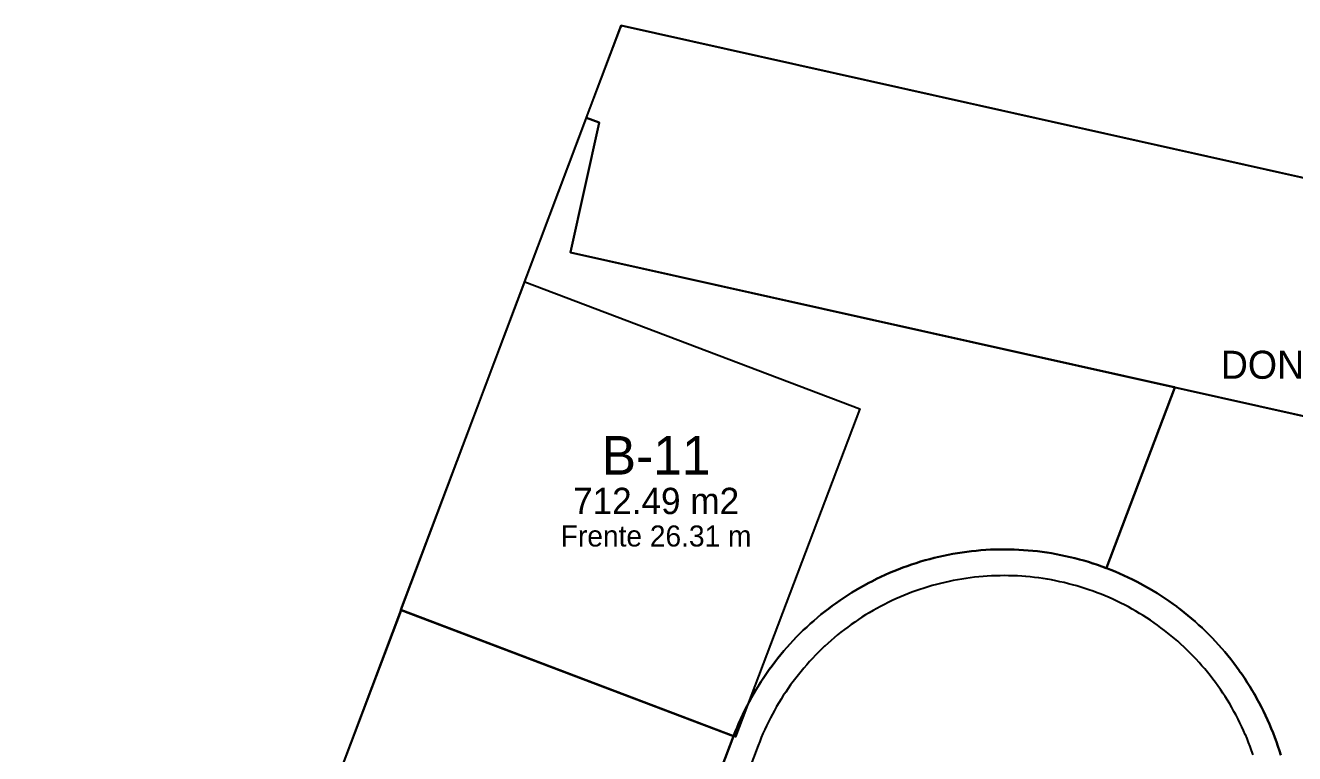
# Model space of a CAD drawing. Header units: metres. Extents: x 357856 to 358234, y 2285113 to 2285465.
# Drawn here: x 358083.6 to 358156, y 2285423.6 to 2285465.1 of the extents above; entities that cross this region are included whole.
import ezdxf
from ezdxf.enums import TextEntityAlignment as Align

# ---------------------------------------------------------------- set-up
doc = ezdxf.new("R2010")
doc.units = ezdxf.units.M
for name, color, linetype in [('BODEGA-HUELLA', 30, 'Continuous'), ('DONACION-AREA-VERDE', 3, 'Continuous'), ('LOTES', 2, 'Continuous'), ('POLIGONO', 5, 'Continuous'), ('TEXTO', 7, 'Continuous'), ('VIAL-ARROYO', 8, 'Continuous'), ('VIAL-DERECHO-VIA', 9, 'Continuous')]:
    doc.layers.add(name, color=color, linetype=linetype)

msp = doc.modelspace()

# ---------------------------------------------------------------- linework, layer by layer
at = {"layer": 'BODEGA-HUELLA'}
for points in [[(358112.083, 2285450.506), (358131.189, 2285443.265), (358124.102, 2285424.563), (358104.995, 2285431.803), (358112.083, 2285450.506)], [(358105.033, 2285431.789), (358123.989, 2285424.606), (358113.359, 2285396.552), (358094.403, 2285403.736), (358105.033, 2285431.789)]]:
    msp.add_lwpolyline(points, close=True, dxfattribs=at)
at = {"layer": 'DONACION-AREA-VERDE'}
msp.add_lwpolyline([(358234.024, 2285439.155), (358117.581, 2285465.137), (358117.58, 2285465.137), (358117.58, 2285465.137), (358117.579, 2285465.137), (358117.578, 2285465.137), (358117.577, 2285465.137), (358117.576, 2285465.137), (358117.575, 2285465.136), (358117.574, 2285465.136), (358117.573, 2285465.136), (358117.573, 2285465.135), (358117.572, 2285465.135), (358117.571, 2285465.134), (358117.57, 2285465.133), (358117.57, 2285465.132), (358117.569, 2285465.131), (358117.569, 2285465.131), (358117.569, 2285465.13), (358117.569, 2285465.129), (358117.568, 2285465.129), (358117.544, 2285465.02), (358117.544, 2285465.019), (358117.544, 2285465.018), (358117.543, 2285465.017), (358117.543, 2285465.017), (358117.542, 2285465.016), (358117.541, 2285465.015), (358117.541, 2285465.014), (358117.54, 2285465.014), (358117.539, 2285465.013), (358117.538, 2285465.013), (358117.537, 2285465.013), (358117.536, 2285465.012), (358117.535, 2285465.012), (358117.534, 2285465.012), (358117.533, 2285465.012), (358117.532, 2285465.012), (358117.532, 2285465.012), (358117.531, 2285465.013), (358117.53, 2285465.013), (358117.529, 2285465.013), (358117.528, 2285465.012), (358117.527, 2285465.012), (358117.526, 2285465.012), (358117.525, 2285465.011), (358117.524, 2285465.011), (358117.524, 2285465.01), (358117.523, 2285465.01), (358117.522, 2285465.009), (358117.522, 2285465.008), (358117.521, 2285465.007), (358117.521, 2285465.007), (358117.521, 2285465.006), (358117.521, 2285465.006), (358117.521, 2285465.006), (358115.589, 2285459.882), (358115.589, 2285459.881), (358115.589, 2285459.881), (358115.589, 2285459.88), (358115.589, 2285459.879), (358115.589, 2285459.878), (358115.589, 2285459.877), (358115.589, 2285459.876), (358115.589, 2285459.875), (358115.589, 2285459.874), (358115.59, 2285459.873), (358115.59, 2285459.872), (358115.591, 2285459.872), (358115.592, 2285459.871), (358115.592, 2285459.87), (358115.593, 2285459.87), (358115.594, 2285459.869), (358115.595, 2285459.869), (358115.595, 2285459.869), (358115.595, 2285459.868), (358116.321, 2285459.593), (358116.322, 2285459.593), (358116.322, 2285459.593), (358116.323, 2285459.593), (358116.323, 2285459.593), (358116.323, 2285459.593), (358116.324, 2285459.593), (358116.325, 2285459.592), (358116.326, 2285459.592), (358116.326, 2285459.591), (358116.327, 2285459.591), (358116.328, 2285459.59), (358116.329, 2285459.589), (358116.329, 2285459.588), (358116.33, 2285459.588), (358116.33, 2285459.587), (358116.33, 2285459.586), (358116.331, 2285459.585), (358116.331, 2285459.584), (358116.331, 2285459.583), (358116.331, 2285459.582), (358116.33, 2285459.581), (358114.684, 2285452.203), (358114.684, 2285452.203), (358114.684, 2285452.203), (358114.684, 2285452.203), (358114.684, 2285452.202), (358114.684, 2285452.201), (358114.684, 2285452.2), (358114.684, 2285452.199), (358114.685, 2285452.198), (358114.685, 2285452.197), (358114.685, 2285452.196), (358114.686, 2285452.195), (358114.687, 2285452.194), (358114.687, 2285452.194), (358114.688, 2285452.193), (358114.689, 2285452.193), (358114.69, 2285452.192), (358114.691, 2285452.192), (358114.691, 2285452.191), (358114.692, 2285452.191), (358114.692, 2285452.191), (358228.263, 2285426.85)], dxfattribs=at)
at = {"layer": 'LOTES'}
msp.add_lwpolyline([(358105.01, 2285431.808), (358105.01, 2285431.807), (358105.01, 2285431.806), (358105.01, 2285431.805), (358105.01, 2285431.805), (358105.01, 2285431.804), (358105.01, 2285431.803), (358105.01, 2285431.802), (358105.011, 2285431.801), (358105.011, 2285431.8), (358105.012, 2285431.799), (358105.012, 2285431.798), (358105.013, 2285431.798), (358105.014, 2285431.797), (358105.015, 2285431.796), (358105.015, 2285431.796), (358105.016, 2285431.795), (358123.98, 2285424.609), (358123.981, 2285424.609), (358123.982, 2285424.609), (358123.983, 2285424.609), (358123.984, 2285424.609), (358123.985, 2285424.609), (358123.986, 2285424.609), (358123.987, 2285424.609), (358123.988, 2285424.61), (358123.989, 2285424.61), (358123.989, 2285424.61), (358123.99, 2285424.611), (358123.991, 2285424.612), (358123.991, 2285424.612), (358123.992, 2285424.613), (358123.993, 2285424.614), (358123.993, 2285424.615), (358124.087, 2285424.857), (358124.087, 2285424.857), (358124.087, 2285424.858), (358124.087, 2285424.858), (358124.087, 2285424.858), (358124.189, 2285425.107), (358124.189, 2285425.107), (358124.189, 2285425.108), (358124.189, 2285425.108), (358124.189, 2285425.108), (358124.295, 2285425.356), (358124.295, 2285425.356), (358124.295, 2285425.356), (358124.295, 2285425.356), (358124.295, 2285425.356), (358124.405, 2285425.602), (358124.405, 2285425.602), (358124.405, 2285425.602), (358124.405, 2285425.603), (358124.405, 2285425.603), (358124.519, 2285425.847), (358124.519, 2285425.847), (358124.519, 2285425.847), (358124.519, 2285425.847), (358124.519, 2285425.847), (358124.637, 2285426.09), (358124.637, 2285426.09), (358124.637, 2285426.09), (358124.637, 2285426.09), (358124.637, 2285426.09), (358124.759, 2285426.331), (358124.759, 2285426.331), (358124.759, 2285426.331), (358124.759, 2285426.331), (358124.759, 2285426.331), (358124.884, 2285426.57), (358124.884, 2285426.57), (358124.885, 2285426.57), (358124.885, 2285426.57), (358124.885, 2285426.57), (358125.014, 2285426.806), (358125.014, 2285426.806), (358125.014, 2285426.807), (358125.014, 2285426.807), (358125.014, 2285426.807), (358125.148, 2285427.041), (358125.148, 2285427.041), (358125.148, 2285427.041), (358125.148, 2285427.041), (358125.148, 2285427.041), (358125.285, 2285427.273), (358125.285, 2285427.273), (358125.285, 2285427.274), (358125.285, 2285427.274), (358125.285, 2285427.274), (358125.426, 2285427.503), (358125.426, 2285427.504), (358125.427, 2285427.504), (358125.427, 2285427.504), (358125.427, 2285427.504), (358125.571, 2285427.731), (358125.571, 2285427.731), (358125.571, 2285427.731), (358125.572, 2285427.731), (358125.572, 2285427.732), (358125.72, 2285427.957), (358125.72, 2285427.957), (358125.72, 2285427.957), (358125.72, 2285427.957), (358125.72, 2285427.957), (358125.872, 2285428.179), (358125.872, 2285428.18), (358125.872, 2285428.18), (358125.872, 2285428.18), (358125.873, 2285428.18), (358126.028, 2285428.4), (358126.028, 2285428.4), (358126.028, 2285428.4), (358126.028, 2285428.4), (358126.028, 2285428.4), (358126.188, 2285428.618), (358126.188, 2285428.618), (358126.188, 2285428.618), (358126.188, 2285428.618), (358126.188, 2285428.618), (358126.351, 2285428.833), (358126.351, 2285428.833), (358126.351, 2285428.833), (358126.351, 2285428.833), (358126.351, 2285428.833), (358126.517, 2285429.045), (358126.518, 2285429.045), (358126.518, 2285429.045), (358126.518, 2285429.046), (358126.518, 2285429.046), (358126.687, 2285429.255), (358126.688, 2285429.255), (358126.688, 2285429.255), (358126.688, 2285429.255), (358126.688, 2285429.255), (358126.861, 2285429.462), (358126.861, 2285429.462), (358126.861, 2285429.462), (358126.861, 2285429.462), (358126.861, 2285429.462), (358127.038, 2285429.666), (358127.038, 2285429.666), (358127.038, 2285429.666), (358127.038, 2285429.666), (358127.038, 2285429.666), (358127.218, 2285429.867), (358127.218, 2285429.867), (358127.218, 2285429.867), (358127.218, 2285429.867), (358127.218, 2285429.867), (358127.401, 2285430.065), (358127.401, 2285430.065), (358127.401, 2285430.065), (358127.401, 2285430.065), (358127.401, 2285430.065), (358127.588, 2285430.26), (358127.588, 2285430.26), (358127.588, 2285430.26), (358127.588, 2285430.261), (358127.588, 2285430.261), (358127.778, 2285430.452), (358127.778, 2285430.452), (358127.778, 2285430.452), (358127.778, 2285430.453), (358127.778, 2285430.453), (358127.97, 2285430.641), (358127.971, 2285430.641), (358127.971, 2285430.641), (358127.971, 2285430.641), (358127.971, 2285430.641), (358128.166, 2285430.827), (358128.166, 2285430.827), (358128.167, 2285430.827), (358128.167, 2285430.827), (358128.167, 2285430.827), (358128.365, 2285431.009), (358128.365, 2285431.01), (358128.366, 2285431.01), (358128.366, 2285431.01), (358128.366, 2285431.01), (358128.567, 2285431.189), (358128.567, 2285431.189), (358128.567, 2285431.189), (358128.568, 2285431.189), (358128.568, 2285431.189), (358128.772, 2285431.365), (358128.772, 2285431.365), (358128.772, 2285431.365), (358128.772, 2285431.365), (358128.772, 2285431.365), (358128.98, 2285431.537), (358128.98, 2285431.537), (358128.98, 2285431.537), (358128.98, 2285431.537), (358128.98, 2285431.537), (358129.19, 2285431.706), (358129.19, 2285431.706), (358129.19, 2285431.706), (358129.191, 2285431.706), (358129.191, 2285431.706), (358129.403, 2285431.872), (358129.404, 2285431.872), (358129.404, 2285431.872), (358129.404, 2285431.872), (358129.404, 2285431.872), (358129.619, 2285432.034), (358129.619, 2285432.034), (358129.62, 2285432.034), (358129.62, 2285432.034), (358129.62, 2285432.034), (358129.838, 2285432.192), (358129.838, 2285432.192), (358129.838, 2285432.193), (358129.838, 2285432.193), (358129.838, 2285432.193), (358130.059, 2285432.347), (358130.059, 2285432.347), (358130.059, 2285432.347), (358130.059, 2285432.348), (358130.059, 2285432.348), (358130.283, 2285432.499), (358130.283, 2285432.499), (358130.283, 2285432.499), (358130.283, 2285432.499), (358130.283, 2285432.499), (358130.509, 2285432.646), (358130.509, 2285432.646), (358130.509, 2285432.646), (358130.509, 2285432.647), (358130.509, 2285432.647), (358130.737, 2285432.79), (358130.737, 2285432.79), (358130.737, 2285432.79), (358130.737, 2285432.79), (358130.737, 2285432.79), (358130.968, 2285432.93), (358130.968, 2285432.93), (358130.968, 2285432.931), (358130.968, 2285432.931), (358130.968, 2285432.931), (358131.201, 2285433.067), (358131.201, 2285433.067), (358131.201, 2285433.067), (358131.201, 2285433.067), (358131.201, 2285433.067), (358131.436, 2285433.199), (358131.436, 2285433.199), (358131.436, 2285433.199), (358131.436, 2285433.2), (358131.436, 2285433.2), (358131.673, 2285433.328), (358131.673, 2285433.328), (358131.673, 2285433.328), (358131.674, 2285433.328), (358131.674, 2285433.328), (358131.913, 2285433.453), (358131.913, 2285433.453), (358131.913, 2285433.453), (358131.913, 2285433.453), (358131.913, 2285433.453), (358132.154, 2285433.574), (358132.154, 2285433.574), (358132.154, 2285433.574), (358132.154, 2285433.574), (358132.154, 2285433.574), (358132.397, 2285433.691), (358132.398, 2285433.691), (358132.398, 2285433.691), (358132.398, 2285433.691), (358132.398, 2285433.691), (358132.643, 2285433.803), (358132.643, 2285433.803), (358132.643, 2285433.804), (358132.643, 2285433.804), (358132.643, 2285433.804), (358132.89, 2285433.912), (358132.89, 2285433.912), (358132.89, 2285433.912), (358132.89, 2285433.912), (358132.89, 2285433.912), (358133.139, 2285434.017), (358133.139, 2285434.017), (358133.139, 2285434.017), (358133.139, 2285434.017), (358133.139, 2285434.017), (358133.389, 2285434.118), (358133.389, 2285434.118), (358133.389, 2285434.118), (358133.389, 2285434.118), (358133.389, 2285434.118), (358133.641, 2285434.214), (358133.641, 2285434.214), (358133.641, 2285434.214), (358133.641, 2285434.214), (358133.642, 2285434.215), (358133.895, 2285434.307), (358133.895, 2285434.307), (358133.895, 2285434.307), (358133.895, 2285434.307), (358133.895, 2285434.307), (358134.15, 2285434.395), (358134.15, 2285434.395), (358134.15, 2285434.395), (358134.15, 2285434.395), (358134.15, 2285434.395), (358134.407, 2285434.479), (358134.407, 2285434.479), (358134.407, 2285434.479), (358134.407, 2285434.479), (358134.407, 2285434.479), (358134.664, 2285434.559), (358134.664, 2285434.559), (358134.665, 2285434.559), (358134.665, 2285434.559), (358134.665, 2285434.559), (358134.924, 2285434.635), (358134.924, 2285434.635), (358134.924, 2285434.635), (358134.924, 2285434.635), (358134.924, 2285434.635), (358135.184, 2285434.706), (358135.184, 2285434.706), (358135.184, 2285434.706), (358135.184, 2285434.706), (358135.184, 2285434.706), (358135.445, 2285434.773), (358135.445, 2285434.773), (358135.446, 2285434.773), (358135.446, 2285434.773), (358135.446, 2285434.773), (358135.708, 2285434.836), (358135.708, 2285434.836), (358135.708, 2285434.836), (358135.708, 2285434.836), (358135.708, 2285434.836), (358135.972, 2285434.895), (358135.972, 2285434.895), (358135.972, 2285434.895), (358135.972, 2285434.895), (358135.972, 2285434.895), (358136.236, 2285434.949), (358136.236, 2285434.949), (358136.236, 2285434.949), (358136.236, 2285434.949), (358136.236, 2285434.949), (358136.501, 2285434.999), (358136.501, 2285434.999), (358136.501, 2285434.999), (358136.502, 2285434.999), (358136.502, 2285434.999), (358136.767, 2285435.045), (358136.768, 2285435.045), (358136.768, 2285435.045), (358136.768, 2285435.045), (358136.768, 2285435.045), (358137.034, 2285435.086), (358137.034, 2285435.086), (358137.034, 2285435.086), (358137.035, 2285435.086), (358137.035, 2285435.086), (358137.302, 2285435.123), (358137.302, 2285435.123), (358137.302, 2285435.123), (358137.302, 2285435.123), (358137.302, 2285435.123), (358137.57, 2285435.155), (358137.57, 2285435.155), (358137.57, 2285435.155), (358137.57, 2285435.155), (358137.57, 2285435.155), (358137.838, 2285435.183), (358137.838, 2285435.183), (358137.838, 2285435.183), (358137.838, 2285435.183), (358137.839, 2285435.183), (358138.107, 2285435.207), (358138.107, 2285435.207), (358138.107, 2285435.207), (358138.107, 2285435.207), (358138.108, 2285435.207), (358138.376, 2285435.226), (358138.377, 2285435.226), (358138.377, 2285435.226), (358138.377, 2285435.226), (358138.377, 2285435.226), (358138.646, 2285435.241), (358138.646, 2285435.241), (358138.646, 2285435.241), (358138.646, 2285435.241), (358138.646, 2285435.241), (358138.916, 2285435.251), (358138.916, 2285435.251), (358138.916, 2285435.251), (358138.916, 2285435.251), (358138.916, 2285435.251), (358139.186, 2285435.257), (358139.186, 2285435.257), (358139.186, 2285435.257), (358139.186, 2285435.257), (358139.186, 2285435.257), (358139.456, 2285435.259), (358139.456, 2285435.259), (358139.456, 2285435.259), (358139.456, 2285435.259), (358139.456, 2285435.259), (358139.726, 2285435.256), (358139.726, 2285435.256), (358139.726, 2285435.256), (358139.726, 2285435.256), (358139.726, 2285435.256), (358139.996, 2285435.249), (358139.996, 2285435.249), (358139.996, 2285435.249), (358139.996, 2285435.249), (358139.996, 2285435.249), (358140.265, 2285435.237), (358140.265, 2285435.237), (358140.265, 2285435.237), (358140.266, 2285435.237), (358140.266, 2285435.237), (358140.535, 2285435.221), (358140.535, 2285435.221), (358140.535, 2285435.221), (358140.535, 2285435.221), (358140.535, 2285435.221), (358140.804, 2285435.201), (358140.804, 2285435.201), (358140.804, 2285435.201), (358140.804, 2285435.201), (358140.804, 2285435.201), (358141.073, 2285435.176), (358141.073, 2285435.176), (358141.073, 2285435.176), (358141.073, 2285435.176), (358141.073, 2285435.176), (358141.341, 2285435.147), (358141.341, 2285435.147), (358141.341, 2285435.147), (358141.341, 2285435.147), (358141.342, 2285435.147), (358141.609, 2285435.113), (358141.609, 2285435.113), (358141.609, 2285435.113), (358141.609, 2285435.113), (358141.609, 2285435.113), (358141.876, 2285435.075), (358141.876, 2285435.075), (358141.877, 2285435.075), (358141.877, 2285435.075), (358141.877, 2285435.075), (358142.143, 2285435.032), (358142.143, 2285435.032), (358142.143, 2285435.032), (358142.143, 2285435.032), (358142.143, 2285435.032), (358142.409, 2285434.986), (358142.409, 2285434.986), (358142.409, 2285434.986), (358142.409, 2285434.986), (358142.409, 2285434.986), (358142.674, 2285434.935), (358142.674, 2285434.935), (358142.674, 2285434.935), (358142.674, 2285434.935), (358142.674, 2285434.935), (358142.938, 2285434.879), (358142.938, 2285434.879), (358142.938, 2285434.879), (358142.938, 2285434.879), (358142.939, 2285434.879), (358143.201, 2285434.819), (358143.202, 2285434.819), (358143.202, 2285434.819), (358143.202, 2285434.819), (358143.202, 2285434.819), (358143.464, 2285434.755), (358143.464, 2285434.755), (358143.464, 2285434.755), (358143.464, 2285434.755), (358143.464, 2285434.755), (358143.725, 2285434.687), (358143.725, 2285434.687), (358143.725, 2285434.687), (358143.725, 2285434.687), (358143.725, 2285434.687), (358143.985, 2285434.614), (358143.985, 2285434.614), (358143.985, 2285434.614), (358143.985, 2285434.614), (358143.985, 2285434.614), (358144.244, 2285434.538), (358144.244, 2285434.538), (358144.244, 2285434.538), (358144.244, 2285434.538), (358144.244, 2285434.538), (358144.501, 2285434.457), (358144.501, 2285434.457), (358144.501, 2285434.457), (358144.502, 2285434.457), (358144.502, 2285434.456), (358144.757, 2285434.371), (358144.758, 2285434.371), (358144.758, 2285434.371), (358144.758, 2285434.371), (358144.758, 2285434.371), (358145.012, 2285434.282), (358145.012, 2285434.282), (358145.012, 2285434.282), (358145.012, 2285434.282), (358145.013, 2285434.282), (358145.256, 2285434.192), (358145.257, 2285434.191), (358145.258, 2285434.191), (358145.259, 2285434.191), (358145.26, 2285434.191), (358145.261, 2285434.191), (358145.262, 2285434.191), (358145.263, 2285434.192), (358145.264, 2285434.192), (358145.265, 2285434.192), (358145.265, 2285434.193), (358145.266, 2285434.194), (358145.267, 2285434.194), (358145.268, 2285434.195), (358145.268, 2285434.196), (358145.269, 2285434.197), (358145.269, 2285434.198), (358149.168, 2285444.487), (358149.168, 2285444.488), (358149.169, 2285444.489), (358149.169, 2285444.49), (358149.169, 2285444.491), (358149.169, 2285444.492), (358149.168, 2285444.493), (358149.168, 2285444.494), (358149.168, 2285444.495), (358149.167, 2285444.496), (358149.167, 2285444.497), (358149.166, 2285444.497), (358149.165, 2285444.498), (358149.165, 2285444.499), (358149.164, 2285444.499), (358149.163, 2285444.5), (358149.162, 2285444.5), (358149.161, 2285444.5), (358114.692, 2285452.191), (358114.692, 2285452.191), (358114.691, 2285452.191), (358114.69, 2285452.192), (358114.689, 2285452.192), (358114.688, 2285452.193), (358114.688, 2285452.193), (358114.687, 2285452.194), (358114.686, 2285452.195), (358114.686, 2285452.196), (358114.685, 2285452.197), (358114.685, 2285452.197), (358114.685, 2285452.198), (358114.684, 2285452.199), (358114.684, 2285452.2), (358114.684, 2285452.201), (358114.684, 2285452.202), (358114.684, 2285452.203), (358114.684, 2285452.204), (358116.33, 2285459.581), (358116.331, 2285459.582), (358116.331, 2285459.583), (358116.331, 2285459.583), (358116.331, 2285459.584), (358116.33, 2285459.585), (358116.33, 2285459.586), (358116.33, 2285459.587), (358116.329, 2285459.588), (358116.329, 2285459.589), (358116.328, 2285459.589), (358116.327, 2285459.59), (358116.327, 2285459.591), (358116.326, 2285459.591), (358116.325, 2285459.592), (358116.324, 2285459.592), (358115.595, 2285459.868), (358115.594, 2285459.869), (358115.593, 2285459.869), (358115.592, 2285459.869), (358115.591, 2285459.869), (358115.59, 2285459.869), (358115.589, 2285459.869), (358115.589, 2285459.869), (358115.588, 2285459.868), (358115.587, 2285459.868), (358115.586, 2285459.867), (358115.585, 2285459.867), (358115.584, 2285459.866), (358115.584, 2285459.865), (358115.583, 2285459.864), (358115.583, 2285459.863), (358115.582, 2285459.863), (358105.01, 2285431.808)], close=True, dxfattribs=at)
for points in [[(358166.158, 2285440.708), (358149.189, 2285444.494), (358149.187, 2285444.494), (358149.185, 2285444.494), (358149.183, 2285444.494), (358149.182, 2285444.494), (358149.18, 2285444.494), (358149.178, 2285444.493), (358149.176, 2285444.492), (358149.174, 2285444.492), (358149.173, 2285444.491), (358149.171, 2285444.489), (358149.17, 2285444.488), (358149.169, 2285444.487), (358149.168, 2285444.485), (358149.167, 2285444.483), (358149.166, 2285444.482), (358145.273, 2285434.207), (358145.272, 2285434.205), (358145.272, 2285434.203), (358145.271, 2285434.201), (358145.271, 2285434.199), (358145.271, 2285434.197), (358145.272, 2285434.195), (358145.272, 2285434.193), (358145.273, 2285434.192), (358145.274, 2285434.19), (358145.275, 2285434.188), (358145.276, 2285434.187), (358145.277, 2285434.185), (358145.279, 2285434.184), (358145.281, 2285434.183), (358145.282, 2285434.182), (358145.284, 2285434.181), (358145.517, 2285434.091), (358145.517, 2285434.091), (358145.517, 2285434.09), (358145.518, 2285434.09), (358145.767, 2285433.989), (358145.767, 2285433.989), (358145.767, 2285433.989), (358145.768, 2285433.989), (358146.015, 2285433.883), (358146.016, 2285433.883), (358146.016, 2285433.883), (358146.016, 2285433.883), (358146.262, 2285433.773), (358146.262, 2285433.773), (358146.262, 2285433.773), (358146.262, 2285433.773), (358146.507, 2285433.659), (358146.507, 2285433.659), (358146.507, 2285433.659), (358146.507, 2285433.659), (358146.749, 2285433.541), (358146.75, 2285433.541), (358146.75, 2285433.541), (358146.75, 2285433.541), (358146.99, 2285433.419), (358146.991, 2285433.419), (358146.991, 2285433.419), (358146.991, 2285433.419), (358147.229, 2285433.293), (358147.229, 2285433.293), (358147.23, 2285433.293), (358147.23, 2285433.293), (358147.466, 2285433.163), (358147.466, 2285433.163), (358147.466, 2285433.163), (358147.467, 2285433.163), (358147.701, 2285433.03), (358147.701, 2285433.03), (358147.701, 2285433.03), (358147.701, 2285433.03), (358147.933, 2285432.892), (358147.933, 2285432.892), (358147.933, 2285432.892), (358147.933, 2285432.892), (358148.163, 2285432.751), (358148.163, 2285432.751), (358148.163, 2285432.751), (358148.164, 2285432.751), (358148.391, 2285432.606), (358148.391, 2285432.606), (358148.391, 2285432.606), (358148.391, 2285432.606), (358148.616, 2285432.458), (358148.616, 2285432.458), (358148.617, 2285432.457), (358148.617, 2285432.457), (358148.839, 2285432.305), (358148.839, 2285432.305), (358148.839, 2285432.305), (358148.84, 2285432.305), (358149.059, 2285432.149), (358149.06, 2285432.149), (358149.06, 2285432.149), (358149.06, 2285432.149), (358149.277, 2285431.99), (358149.278, 2285431.99), (358149.278, 2285431.99), (358149.278, 2285431.989), (358149.492, 2285431.827), (358149.493, 2285431.827), (358149.493, 2285431.827), (358149.493, 2285431.826), (358149.705, 2285431.66), (358149.705, 2285431.66), (358149.705, 2285431.66), (358149.705, 2285431.66), (358149.915, 2285431.49), (358149.915, 2285431.49), (358149.915, 2285431.49), (358149.915, 2285431.49), (358150.122, 2285431.317), (358150.122, 2285431.317), (358150.122, 2285431.316), (358150.122, 2285431.316), (358150.326, 2285431.14), (358150.326, 2285431.14), (358150.326, 2285431.14), (358150.326, 2285431.14), (358150.527, 2285430.96), (358150.527, 2285430.96), (358150.527, 2285430.96), (358150.527, 2285430.959), (358150.725, 2285430.776), (358150.725, 2285430.776), (358150.725, 2285430.776), (358150.725, 2285430.776), (358150.92, 2285430.59), (358150.92, 2285430.59), (358150.92, 2285430.59), (358150.92, 2285430.589), (358151.112, 2285430.4), (358151.112, 2285430.4), (358151.112, 2285430.4), (358151.112, 2285430.4), (358151.301, 2285430.207), (358151.301, 2285430.207), (358151.301, 2285430.207), (358151.301, 2285430.207), (358151.487, 2285430.011), (358151.487, 2285430.011), (358151.487, 2285430.011), (358151.487, 2285430.011), (358151.669, 2285429.812), (358151.669, 2285429.812), (358151.669, 2285429.812), (358151.669, 2285429.812), (358151.848, 2285429.61), (358151.848, 2285429.61), (358151.849, 2285429.61), (358151.849, 2285429.61), (358152.024, 2285429.406), (358152.024, 2285429.405), (358152.024, 2285429.405), (358152.025, 2285429.405), (358152.197, 2285429.198), (358152.197, 2285429.198), (358152.197, 2285429.198), (358152.197, 2285429.197), (358152.366, 2285428.987), (358152.366, 2285428.987), (358152.366, 2285428.987), (358152.366, 2285428.987), (358152.531, 2285428.774), (358152.532, 2285428.774), (358152.532, 2285428.774), (358152.532, 2285428.774), (358152.694, 2285428.558), (358152.694, 2285428.558), (358152.694, 2285428.558), (358152.694, 2285428.558), (358152.852, 2285428.34), (358152.852, 2285428.34), (358152.852, 2285428.339), (358152.852, 2285428.339), (358153.007, 2285428.119), (358153.007, 2285428.119), (358153.007, 2285428.118), (358153.007, 2285428.118), (358153.158, 2285427.895), (358153.159, 2285427.895), (358153.159, 2285427.895), (358153.159, 2285427.895), (358153.306, 2285427.669), (358153.306, 2285427.669), (358153.306, 2285427.669), (358153.306, 2285427.669), (358153.45, 2285427.441), (358153.45, 2285427.44), (358153.45, 2285427.44), (358153.45, 2285427.44), (358153.59, 2285427.21), (358153.59, 2285427.21), (358153.59, 2285427.21), (358153.59, 2285427.209), (358153.726, 2285426.977), (358153.727, 2285426.977), (358153.727, 2285426.977), (358153.727, 2285426.976), (358153.859, 2285426.742), (358153.859, 2285426.742), (358153.859, 2285426.741), (358153.859, 2285426.741), (358153.988, 2285426.504), (358153.988, 2285426.504), (358153.988, 2285426.504), (358153.988, 2285426.504), (358154.112, 2285426.265), (358154.113, 2285426.265), (358154.113, 2285426.265), (358154.113, 2285426.264), (358154.233, 2285426.024), (358154.233, 2285426.023), (358154.233, 2285426.023), (358154.234, 2285426.023), (358154.35, 2285425.78), (358154.35, 2285425.78), (358154.35, 2285425.78), (358154.35, 2285425.78), (358154.463, 2285425.535), (358154.463, 2285425.535), (358154.463, 2285425.535), (358154.463, 2285425.534), (358154.572, 2285425.288), (358154.572, 2285425.288), (358154.572, 2285425.288), (358154.572, 2285425.287), (358154.677, 2285425.039), (358154.677, 2285425.039), (358154.677, 2285425.039), (358154.677, 2285425.039), (358154.777, 2285424.789), (358154.778, 2285424.788), (358154.778, 2285424.788), (358154.778, 2285424.788), (358154.874, 2285424.537), (358154.874, 2285424.536), (358154.874, 2285424.536), (358154.874, 2285424.536), (358154.967, 2285424.283), (358154.967, 2285424.283), (358154.967, 2285424.283), (358154.967, 2285424.282), (358155.055, 2285424.028), (358155.055, 2285424.027), (358155.055, 2285424.027), (358155.055, 2285424.027), (358155.139, 2285423.771), (358155.139, 2285423.771), (358155.139, 2285423.771), (358155.139, 2285423.771), (358155.219, 2285423.513)], [(358113.362, 2285396.562), (358123.986, 2285424.596), (358123.986, 2285424.597), (358123.986, 2285424.598), (358123.986, 2285424.599), (358123.986, 2285424.6), (358123.986, 2285424.601), (358123.986, 2285424.602), (358123.986, 2285424.603), (358123.986, 2285424.604), (358123.985, 2285424.605), (358123.985, 2285424.606), (358123.984, 2285424.607), (358123.983, 2285424.607), (358123.983, 2285424.608), (358123.982, 2285424.608), (358123.981, 2285424.609), (358123.98, 2285424.609), (358105.016, 2285431.795), (358105.015, 2285431.796), (358105.014, 2285431.796), (358105.013, 2285431.796), (358105.012, 2285431.796), (358105.012, 2285431.796), (358105.011, 2285431.796), (358105.01, 2285431.796), (358105.009, 2285431.795), (358105.008, 2285431.795), (358105.007, 2285431.794), (358105.006, 2285431.794), (358105.005, 2285431.793), (358105.005, 2285431.792), (358105.004, 2285431.791), (358105.004, 2285431.791), (358105.003, 2285431.79), (358094.432, 2285403.735)]]:
    msp.add_lwpolyline(points, dxfattribs=at)
at = {"layer": 'POLIGONO'}
msp.add_lwpolyline([(358047, 2285277.867), (358117.571, 2285465.139), (358234.036, 2285439.152), (358207.334, 2285382.172), (358137.836, 2285313.271), (358090.153, 2285273.099), (358086.577, 2285270.953), (358082.524, 2285270.238), (358079.543, 2285270.596), (358047, 2285277.867)], close=True, dxfattribs=at)
at = {"layer": 'VIAL-ARROYO'}
msp.add_lwpolyline([(358153.633, 2285423.549), (358153.553, 2285423.78), (358153.553, 2285423.78), (358153.469, 2285424.011), (358153.469, 2285424.011), (358153.381, 2285424.24), (358153.381, 2285424.24), (358153.29, 2285424.468), (358153.29, 2285424.468), (358153.195, 2285424.694), (358153.194, 2285424.694), (358153.096, 2285424.919), (358153.095, 2285424.919), (358152.993, 2285425.142), (358152.993, 2285425.142), (358152.887, 2285425.363), (358152.887, 2285425.363), (358152.777, 2285425.582), (358152.777, 2285425.582), (358152.663, 2285425.8), (358152.663, 2285425.8), (358152.546, 2285426.016), (358152.546, 2285426.016), (358152.426, 2285426.23), (358152.426, 2285426.23), (358152.302, 2285426.441), (358152.302, 2285426.442), (358152.175, 2285426.651), (358152.174, 2285426.651), (358152.044, 2285426.859), (358152.044, 2285426.859), (358151.909, 2285427.064), (358151.909, 2285427.064), (358151.772, 2285427.268), (358151.772, 2285427.268), (358151.631, 2285427.469), (358151.631, 2285427.469), (358151.487, 2285427.667), (358151.487, 2285427.667), (358151.34, 2285427.863), (358151.339, 2285427.864), (358151.189, 2285428.057), (358151.189, 2285428.057), (358151.035, 2285428.249), (358151.035, 2285428.249), (358150.878, 2285428.437), (358150.878, 2285428.438), (358150.719, 2285428.624), (358150.718, 2285428.624), (358150.556, 2285428.807), (358150.556, 2285428.807), (358150.39, 2285428.988), (358150.39, 2285428.988), (358150.221, 2285429.166), (358150.221, 2285429.166), (358150.049, 2285429.342), (358150.049, 2285429.342), (358149.875, 2285429.514), (358149.875, 2285429.514), (358149.697, 2285429.684), (358149.697, 2285429.684), (358149.517, 2285429.85), (358149.517, 2285429.851), (358149.334, 2285430.014), (358149.334, 2285430.014), (358149.149, 2285430.175), (358149.149, 2285430.175), (358148.961, 2285430.333), (358148.961, 2285430.333), (358148.77, 2285430.487), (358148.77, 2285430.487), (358148.577, 2285430.639), (358148.577, 2285430.639), (358148.381, 2285430.787), (358148.381, 2285430.787), (358148.183, 2285430.932), (358148.183, 2285430.932), (358147.983, 2285431.074), (358147.983, 2285431.074), (358147.78, 2285431.212), (358147.78, 2285431.212), (358147.575, 2285431.347), (358147.575, 2285431.347), (358147.368, 2285431.479), (358147.368, 2285431.479), (358147.159, 2285431.607), (358147.159, 2285431.607), (358146.948, 2285431.732), (358146.948, 2285431.732), (358146.735, 2285431.854), (358146.735, 2285431.854), (358146.519, 2285431.972), (358146.519, 2285431.972), (358146.302, 2285432.086), (358146.302, 2285432.086), (358146.083, 2285432.197), (358146.083, 2285432.197), (358145.863, 2285432.304), (358145.862, 2285432.304), (358145.64, 2285432.408), (358145.64, 2285432.408), (358145.416, 2285432.508), (358145.416, 2285432.508), (358145.19, 2285432.604), (358145.19, 2285432.604), (358144.963, 2285432.697), (358144.963, 2285432.697), (358144.734, 2285432.786), (358144.734, 2285432.786), (358144.504, 2285432.871), (358144.504, 2285432.871), (358144.272, 2285432.952), (358144.272, 2285432.952), (358144.039, 2285433.029), (358144.039, 2285433.03), (358143.805, 2285433.103), (358143.805, 2285433.103), (358143.57, 2285433.173), (358143.57, 2285433.173), (358143.334, 2285433.239), (358143.334, 2285433.239), (358143.096, 2285433.301), (358143.096, 2285433.301), (358142.858, 2285433.359), (358142.858, 2285433.359), (358142.618, 2285433.414), (358142.618, 2285433.414), (358142.378, 2285433.464), (358142.378, 2285433.464), (358142.137, 2285433.511), (358142.137, 2285433.511), (358141.896, 2285433.553), (358141.895, 2285433.553), (358141.653, 2285433.592), (358141.653, 2285433.592), (358141.41, 2285433.626), (358141.41, 2285433.626), (358141.167, 2285433.657), (358141.166, 2285433.657), (358140.923, 2285433.683), (358140.922, 2285433.683), (358140.678, 2285433.706), (358140.678, 2285433.706), (358140.434, 2285433.725), (358140.433, 2285433.725), (358140.189, 2285433.739), (358140.188, 2285433.739), (358139.943, 2285433.75), (358139.943, 2285433.75), (358139.698, 2285433.756), (358139.698, 2285433.756), (358139.453, 2285433.759), (358139.452, 2285433.759), (358139.207, 2285433.757), (358139.207, 2285433.757), (358138.962, 2285433.752), (358138.962, 2285433.752), (358138.717, 2285433.742), (358138.716, 2285433.742), (358138.471, 2285433.729), (358138.471, 2285433.729), (358138.227, 2285433.711), (358138.226, 2285433.711), (358137.982, 2285433.69), (358137.982, 2285433.69), (358137.738, 2285433.664), (358137.738, 2285433.664), (358137.494, 2285433.635), (358137.494, 2285433.635), (358137.251, 2285433.602), (358137.251, 2285433.601), (358137.009, 2285433.564), (358137.009, 2285433.564), (358136.767, 2285433.523), (358136.767, 2285433.523), (358136.526, 2285433.477), (358136.525, 2285433.477), (358136.285, 2285433.428), (358136.285, 2285433.428), (358136.046, 2285433.375), (358136.045, 2285433.375), (358135.807, 2285433.318), (358135.807, 2285433.318), (358135.569, 2285433.257), (358135.569, 2285433.257), (358135.332, 2285433.192), (358135.332, 2285433.192), (358135.097, 2285433.123), (358135.097, 2285433.123), (358134.862, 2285433.05), (358134.862, 2285433.05), (358134.629, 2285432.974), (358134.629, 2285432.974), (358134.397, 2285432.893), (358134.397, 2285432.893), (358134.167, 2285432.809), (358134.166, 2285432.809), (358133.937, 2285432.722), (358133.937, 2285432.722), (358133.71, 2285432.63), (358133.71, 2285432.63), (358133.484, 2285432.535), (358133.483, 2285432.535), (358133.259, 2285432.436), (358133.259, 2285432.436), (358133.036, 2285432.333), (358133.036, 2285432.333), (358132.815, 2285432.227), (358132.815, 2285432.227), (358132.595, 2285432.117), (358132.595, 2285432.117), (358132.378, 2285432.004), (358132.377, 2285432.004), (358132.162, 2285431.887), (358132.162, 2285431.887), (358131.948, 2285431.766), (358131.948, 2285431.766), (358131.736, 2285431.642), (358131.736, 2285431.642), (358131.526, 2285431.515), (358131.526, 2285431.515), (358131.319, 2285431.384), (358131.319, 2285431.384), (358131.113, 2285431.25), (358131.113, 2285431.25), (358130.91, 2285431.112), (358130.91, 2285431.112), (358130.709, 2285430.971), (358130.709, 2285430.971), (358130.51, 2285430.827), (358130.51, 2285430.827), (358130.314, 2285430.68), (358130.314, 2285430.68), (358130.12, 2285430.529), (358130.12, 2285430.529), (358129.929, 2285430.376), (358129.929, 2285430.375), (358129.74, 2285430.219), (358129.74, 2285430.219), (358129.554, 2285430.059), (358129.554, 2285430.059), (358129.37, 2285429.896), (358129.37, 2285429.896), (358129.19, 2285429.73), (358129.189, 2285429.73), (358129.011, 2285429.561), (358129.011, 2285429.561), (358128.836, 2285429.389), (358128.836, 2285429.389), (358128.664, 2285429.215), (358128.663, 2285429.215), (358128.494, 2285429.038), (358128.494, 2285429.037), (358128.327, 2285428.857), (358128.327, 2285428.857), (358128.163, 2285428.675), (358128.163, 2285428.674), (358128.003, 2285428.489), (358128.003, 2285428.489), (358127.845, 2285428.301), (358127.845, 2285428.301), (358127.69, 2285428.11), (358127.69, 2285428.11), (358127.539, 2285427.917), (358127.539, 2285427.917), (358127.391, 2285427.722), (358127.391, 2285427.721), (358127.246, 2285427.524), (358127.246, 2285427.523), (358127.104, 2285427.323), (358127.104, 2285427.323), (358126.965, 2285427.121), (358126.965, 2285427.121), (358126.83, 2285426.916), (358126.83, 2285426.916), (358126.699, 2285426.709), (358126.698, 2285426.709), (358126.57, 2285426.5), (358126.57, 2285426.499), (358126.445, 2285426.288), (358126.445, 2285426.288), (358126.324, 2285426.075), (358126.324, 2285426.075), (358126.206, 2285425.86), (358126.206, 2285425.86), (358126.091, 2285425.643), (358126.091, 2285425.642), (358125.981, 2285425.424), (358125.981, 2285425.424), (358125.873, 2285425.203), (358125.873, 2285425.203), (358125.77, 2285424.98), (358125.77, 2285424.98), (358125.67, 2285424.756), (358125.67, 2285424.756), (358125.573, 2285424.53), (358125.573, 2285424.53), (358125.481, 2285424.303), (358125.481, 2285424.303), (358125.392, 2285424.074), (358125.392, 2285424.074), (358073.432, 2285286.957)], dxfattribs=at)
at = {"layer": 'VIAL-DERECHO-VIA'}
msp.add_lwpolyline([(358155.219, 2285423.513), (358155.139, 2285423.771), (358155.139, 2285423.771), (358155.055, 2285424.027), (358155.055, 2285424.028), (358154.967, 2285424.283), (358154.967, 2285424.283), (358154.874, 2285424.536), (358154.874, 2285424.536), (358154.778, 2285424.788), (358154.778, 2285424.788), (358154.677, 2285425.039), (358154.677, 2285425.039), (358154.572, 2285425.288), (358154.572, 2285425.288), (358154.463, 2285425.535), (358154.463, 2285425.535), (358154.35, 2285425.78), (358154.35, 2285425.78), (358154.233, 2285426.023), (358154.233, 2285426.023), (358154.113, 2285426.265), (358154.113, 2285426.265), (358153.988, 2285426.504), (358153.988, 2285426.504), (358153.859, 2285426.741), (358153.859, 2285426.742), (358153.727, 2285426.977), (358153.727, 2285426.977), (358153.59, 2285427.21), (358153.59, 2285427.21), (358153.45, 2285427.44), (358153.45, 2285427.441), (358153.306, 2285427.669), (358153.306, 2285427.669), (358153.159, 2285427.895), (358153.158, 2285427.895), (358153.007, 2285428.118), (358153.007, 2285428.119), (358152.852, 2285428.339), (358152.852, 2285428.34), (358152.694, 2285428.558), (358152.694, 2285428.558), (358152.532, 2285428.774), (358152.532, 2285428.774), (358152.366, 2285428.987), (358152.366, 2285428.987), (358152.197, 2285429.198), (358152.197, 2285429.198), (358152.024, 2285429.405), (358152.024, 2285429.405), (358151.849, 2285429.61), (358151.848, 2285429.61), (358151.669, 2285429.812), (358151.669, 2285429.812), (358151.487, 2285430.011), (358151.487, 2285430.011), (358151.301, 2285430.207), (358151.301, 2285430.207), (358151.112, 2285430.4), (358151.112, 2285430.4), (358150.92, 2285430.59), (358150.92, 2285430.59), (358150.725, 2285430.776), (358150.725, 2285430.776), (358150.527, 2285430.96), (358150.527, 2285430.96), (358150.326, 2285431.14), (358150.326, 2285431.14), (358150.122, 2285431.316), (358150.122, 2285431.317), (358149.915, 2285431.49), (358149.915, 2285431.49), (358149.705, 2285431.66), (358149.705, 2285431.66), (358149.493, 2285431.827), (358149.493, 2285431.827), (358149.278, 2285431.99), (358149.277, 2285431.99), (358149.06, 2285432.149), (358149.06, 2285432.149), (358148.839, 2285432.305), (358148.839, 2285432.305), (358148.617, 2285432.457), (358148.616, 2285432.458), (358148.391, 2285432.606), (358148.391, 2285432.606), (358148.163, 2285432.751), (358148.163, 2285432.751), (358147.933, 2285432.892), (358147.933, 2285432.892), (358147.701, 2285433.03), (358147.701, 2285433.03), (358147.466, 2285433.163), (358147.466, 2285433.163), (358147.23, 2285433.293), (358147.229, 2285433.293), (358146.991, 2285433.419), (358146.991, 2285433.419), (358146.75, 2285433.541), (358146.75, 2285433.541), (358146.507, 2285433.659), (358146.507, 2285433.659), (358146.262, 2285433.773), (358146.262, 2285433.773), (358146.016, 2285433.883), (358146.016, 2285433.883), (358145.767, 2285433.989), (358145.767, 2285433.989), (358145.517, 2285434.09), (358145.517, 2285434.091), (358145.266, 2285434.188), (358145.265, 2285434.188), (358145.012, 2285434.282), (358145.012, 2285434.282), (358144.758, 2285434.371), (358144.758, 2285434.371), (358144.502, 2285434.457), (358144.501, 2285434.457), (358144.244, 2285434.538), (358144.244, 2285434.538), (358143.985, 2285434.614), (358143.985, 2285434.614), (358143.725, 2285434.687), (358143.725, 2285434.687), (358143.464, 2285434.755), (358143.464, 2285434.755), (358143.202, 2285434.819), (358143.202, 2285434.819), (358142.938, 2285434.879), (358142.938, 2285434.879), (358142.674, 2285434.935), (358142.674, 2285434.935), (358142.409, 2285434.986), (358142.409, 2285434.986), (358142.143, 2285435.032), (358142.143, 2285435.032), (358141.877, 2285435.075), (358141.876, 2285435.075), (358141.609, 2285435.113), (358141.609, 2285435.113), (358141.341, 2285435.147), (358141.341, 2285435.147), (358141.073, 2285435.176), (358141.073, 2285435.176), (358140.804, 2285435.201), (358140.804, 2285435.201), (358140.535, 2285435.221), (358140.535, 2285435.221), (358140.265, 2285435.237), (358140.265, 2285435.237), (358139.996, 2285435.249), (358139.996, 2285435.249), (358139.726, 2285435.256), (358139.726, 2285435.256), (358139.456, 2285435.259), (358139.456, 2285435.259), (358139.186, 2285435.257), (358139.186, 2285435.257), (358138.916, 2285435.251), (358138.916, 2285435.251), (358138.646, 2285435.241), (358138.646, 2285435.241), (358138.377, 2285435.226), (358138.377, 2285435.226), (358138.107, 2285435.207), (358138.107, 2285435.207), (358137.838, 2285435.183), (358137.838, 2285435.183), (358137.57, 2285435.155), (358137.57, 2285435.155), (358137.302, 2285435.123), (358137.302, 2285435.123), (358137.034, 2285435.086), (358137.034, 2285435.086), (358136.768, 2285435.045), (358136.768, 2285435.045), (358136.502, 2285434.999), (358136.501, 2285434.999), (358136.236, 2285434.949), (358136.236, 2285434.949), (358135.972, 2285434.895), (358135.972, 2285434.895), (358135.708, 2285434.836), (358135.708, 2285434.836), (358135.446, 2285434.773), (358135.445, 2285434.773), (358135.184, 2285434.706), (358135.184, 2285434.706), (358134.924, 2285434.635), (358134.924, 2285434.635), (358134.665, 2285434.559), (358134.664, 2285434.559), (358134.407, 2285434.479), (358134.407, 2285434.479), (358134.15, 2285434.395), (358134.15, 2285434.395), (358133.895, 2285434.307), (358133.895, 2285434.307), (358133.641, 2285434.214), (358133.641, 2285434.214), (358133.389, 2285434.118), (358133.389, 2285434.118), (358133.139, 2285434.017), (358133.139, 2285434.017), (358132.89, 2285433.912), (358132.89, 2285433.912), (358132.643, 2285433.804), (358132.643, 2285433.803), (358132.398, 2285433.691), (358132.398, 2285433.691), (358132.154, 2285433.574), (358132.154, 2285433.574), (358131.913, 2285433.453), (358131.913, 2285433.453), (358131.674, 2285433.328), (358131.673, 2285433.328), (358131.436, 2285433.199), (358131.436, 2285433.199), (358131.201, 2285433.067), (358131.201, 2285433.067), (358130.968, 2285432.931), (358130.968, 2285432.93), (358130.737, 2285432.79), (358130.737, 2285432.79), (358130.509, 2285432.646), (358130.509, 2285432.646), (358130.283, 2285432.499), (358130.283, 2285432.499), (358130.059, 2285432.348), (358130.059, 2285432.347), (358129.838, 2285432.193), (358129.838, 2285432.192), (358129.62, 2285432.034), (358129.619, 2285432.034), (358129.404, 2285431.872), (358129.404, 2285431.872), (358129.19, 2285431.706), (358129.19, 2285431.706), (358128.98, 2285431.537), (358128.98, 2285431.537), (358128.772, 2285431.365), (358128.772, 2285431.365), (358128.568, 2285431.189), (358128.567, 2285431.189), (358128.366, 2285431.01), (358128.365, 2285431.01), (358128.167, 2285430.827), (358128.166, 2285430.827), (358127.971, 2285430.641), (358127.971, 2285430.641), (358127.778, 2285430.453), (358127.778, 2285430.452), (358127.588, 2285430.26), (358127.588, 2285430.26), (358127.401, 2285430.065), (358127.401, 2285430.065), (358127.218, 2285429.867), (358127.218, 2285429.867), (358127.038, 2285429.666), (358127.038, 2285429.666), (358126.861, 2285429.462), (358126.861, 2285429.462), (358126.688, 2285429.255), (358126.688, 2285429.255), (358126.518, 2285429.046), (358126.518, 2285429.045), (358126.351, 2285428.833), (358126.351, 2285428.833), (358126.188, 2285428.618), (358126.188, 2285428.618), (358126.028, 2285428.4), (358126.028, 2285428.4), (358125.872, 2285428.18), (358125.872, 2285428.18), (358125.72, 2285427.957), (358125.72, 2285427.957), (358125.571, 2285427.731), (358125.571, 2285427.731), (358125.427, 2285427.504), (358125.426, 2285427.504), (358125.285, 2285427.274), (358125.285, 2285427.273), (358125.148, 2285427.041), (358125.148, 2285427.041), (358125.014, 2285426.807), (358125.014, 2285426.806), (358124.885, 2285426.57), (358124.884, 2285426.57), (358124.759, 2285426.331), (358124.759, 2285426.331), (358124.637, 2285426.09), (358124.637, 2285426.09), (358124.519, 2285425.847), (358124.519, 2285425.847), (358124.405, 2285425.603), (358124.405, 2285425.602), (358124.295, 2285425.356), (358124.295, 2285425.356), (358124.189, 2285425.108), (358124.189, 2285425.107), (358124.087, 2285424.858), (358124.087, 2285424.857), (358123.989, 2285424.606), (358123.989, 2285424.606), (358071.498, 2285286.086)], dxfattribs=at)

# ---------------------------------------------------------------- texts
at = {"layer": 'DONACION-AREA-VERDE'}
msp.add_text('DONACION AREA VERDE 1798.77 m2 (10%)', height=1.6, dxfattribs=at).set_placement((358173.852, 2285445.786), align=Align.MIDDLE_CENTER)
at = {"layer": 'TEXTO'}
for s, height, p in [('B-11', 2.2, (358119.571, 2285440.62)), ('712.49 m2', 1.5, (358119.571, 2285438.02)), ('Frente 26.31 m', 1.2, (358119.571, 2285436.02))]:
    msp.add_text(s, height=height, dxfattribs=at).set_placement(p, align=Align.MIDDLE_CENTER)

doc.saveas('drawing.dxf')
